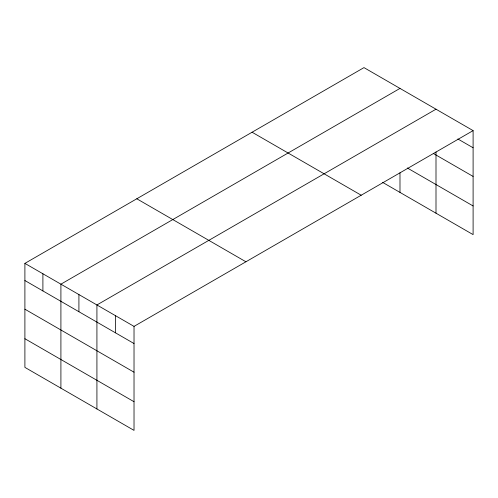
<?xml version="1.0" encoding="UTF-8"?>
<svg xmlns="http://www.w3.org/2000/svg" width="498" height="498" viewBox="0 0 498 498"><rect width="100%" height="100%" fill="white"/><g stroke="black" fill="none" stroke-linecap="round" stroke-linejoin="round"><path stroke-width="0.75" d="M24.9 263.38L134.024 326.383L134.024 430.384L24.9 367.381L24.9 263.38L363.976 67.616L473.1 130.619L473.1 234.62L382.651 182.399M399.987 88.407L60.912 284.171L60.912 388.172M435.999 109.199L96.923 304.963L96.923 408.964M134.024 326.383L473.1 130.619M457.861 138.973L473.1 147.769M433.328 153.471L473.1 176.429M407.32 167.982L473.1 205.96M252.081 132.219L361.206 195.222M136.794 198.777L245.919 261.78M24.9 280.536L134.024 343.539M24.9 309.196L134.024 372.199M24.9 338.721L134.024 401.724M435.999 151.996L435.999 213.2M399.987 172.8L399.987 192.409M115.474 315.67L115.474 332.826M78.914 294.567L78.914 311.723M42.903 273.776L42.903 290.932"/></g></svg>
